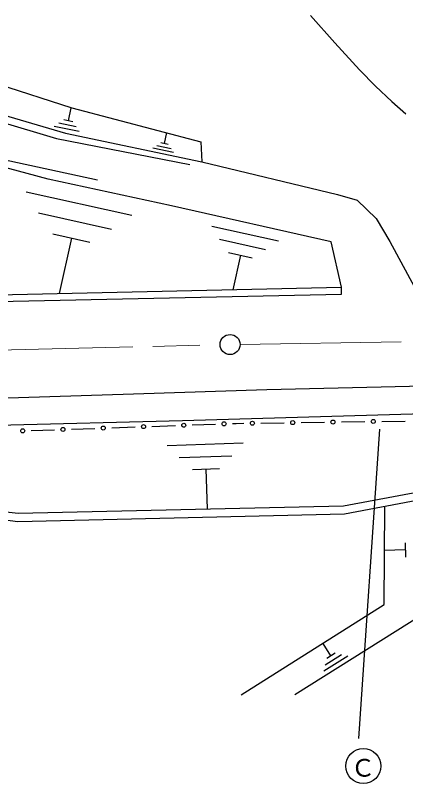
# Model space of a CAD drawing. Units: millimetres, scale not verified. Extents: x 40000 to 680000, y 20000 to 380000.
# Drawn here: x 166883 to 195931, y 255016 to 312202 of the extents above; entities that cross this region are included whole.
import ezdxf
from ezdxf.enums import TextEntityAlignment as Align

# ---------------------------------------------------------------- set-up
doc = ezdxf.new("R2010")
doc.units = ezdxf.units.MM
doc.header["$LTSCALE"] = 1000
doc.linetypes.add('CHAIN', pattern=[18.5, 12, -1.5, 3.5, -1.5])
for name, color, linetype, lineweight in [('M-BGD', 7, 'Continuous', 25), ('M-BMK', 2, 'CHAIN', 13), ('M-BMK-SRVR', 3, 'Continuous', 25), ('M-STR-STRC', 7, 'Continuous', 25)]:
    doc.layers.add(name, color=color, linetype=linetype, lineweight=lineweight)
doc.styles.add('ＭＳ ゴシック', font='')
doc.styles.get('ＭＳ ゴシック').set_extended_font_data('MS Gothic')

msp = doc.modelspace()

# ---------------------------------------------------------------- linework, layer by layer
at = {"layer": 'M-BGD'}
for p, q in [((188856, 312202), (190660, 310148)), ((190660, 310148), (192505, 308138)), ((192505, 308138), (193678, 306943)), ((165101, 307260), (171083, 305323)), ((193678, 306943), (194893, 305792)), ((194893, 305792), (195945, 304872)), ((163868, 304833), (169948, 303043)), ((164176, 305325), (170608, 303444)), ((170826, 304351), (171030, 305318)), ((171083, 305323), (180688, 302796)), ((171151, 304282), (170501, 304420)), ((171623, 303552), (169774, 303942)), ((170127, 304193), (171406, 303923)), ((170608, 303444), (180767, 301299)), ((177990, 302658), (178162, 303472)), ((169334, 300002), (159262, 302748)), ((169948, 303043), (179881, 301090)), ((177402, 302525), (178479, 302298)), ((178264, 302601), (177717, 302716)), ((180688, 302796), (180767, 301299)), ((178662, 301985), (177104, 302314)), ((165524, 301577), (172988, 299949)), ((180767, 301299), (190848, 298877)), ((178492, 298019), (169334, 300002)), ((167684, 299064), (175554, 297325)), ((190848, 298877), (192335, 298436)), ((190396, 295349), (178492, 298019)), ((192335, 298436), (193726, 297087)), ((174035, 296271), (168598, 297473)), ((193726, 297087), (194759, 295366)), ((181511, 296519), (186466, 295425)), ((169667, 295930), (172435, 295318)), ((171051, 295624), (170143, 291511)), ((185510, 294761), (182086, 295517)), ((191149, 291958), (190396, 295349)), ((194759, 295366), (196567, 292009)), ((182759, 294546), (184502, 294161)), ((183631, 294353), (183059, 291764)), ((145828, 290960), (191149, 291958)), ((191160, 291458), (191149, 291958)), ((145839, 290461), (191160, 291458)), ((185605, 284323), (175667, 283996)), ((199704, 284651), (185605, 284323)), ((175667, 283996), (162926, 283615)), ((179328, 282058), (206534, 282828)), ((138921, 281013), (179328, 282058)), ((191154, 281940), (192894, 281965)), ((194154, 281983), (195894, 282007)), ((168057, 281297), (169796, 281358)), ((171055, 281402), (172794, 281462)), ((174053, 281506), (175792, 281567)), ((177051, 281611), (178790, 281671)), ((180049, 281715), (181788, 281776)), ((183048, 281820), (183321, 281829)), ((183321, 281829), (183895, 281837)), ((185155, 281855), (186894, 281880)), ((188154, 281898), (189894, 281922)), ((191307, 275697), (222767, 281599)), ((191370, 275098), (224434, 281301)), ((178174, 280185), (183843, 280373)), ((182991, 279390), (179075, 279260)), ((138923, 278509), (167093, 275138)), ((180073, 278395), (182067, 278461)), ((181070, 278428), (181169, 275465)), ((138851, 277914), (167064, 274537)), ((167093, 275138), (191307, 275697)), ((194323, 268357), (194385, 275664)), ((167064, 274537), (191370, 275098)), ((195898, 272933), (195917, 271884)), ((195907, 272409), (194348, 272381)), ((183701, 261628), (194323, 268357)), ((197421, 267737), (187684, 261628)), ((190371, 264532), (189791, 265457)), ((191619, 264510), (189849, 263399)), ((189938, 263870), (191161, 264637)), ((190683, 264728), (190060, 264337))]:
    msp.add_line(p, q, dxfattribs=at)
for centre in [(182418, 281798), (184525, 281846), (187524, 281889), (190524, 281931), (193524, 281974), (167427, 281276), (170425, 281380), (173423, 281484), (176422, 281589), (179420, 281693)]:
    msp.add_circle(centre, 149, dxfattribs=at)
at = {"layer": 'M-BMK'}
for p, q in [((89643, 285379), (182112, 287680)), ((183612, 287710), (201247, 287981))]:
    msp.add_line(p, q, dxfattribs=at)
at = {"layer": 'M-BMK-SRVR'}
msp.add_circle((182862, 287699), 746, dxfattribs=at)
at = {"layer": 'M-STR-STRC'}
msp.add_line((193979, 281396), (192432, 258378), dxfattribs=at)
msp.add_circle((192783, 256320), 1304, dxfattribs=at)

# ---------------------------------------------------------------- texts
at = {"layer": 'M-STR-STRC', "style": 'ＭＳ ゴシック'}
msp.add_text('Ｃ', height=1320, dxfattribs=at).set_placement((191856, 255137), align=Align.BOTTOM_LEFT)

doc.saveas('drawing.dxf')
